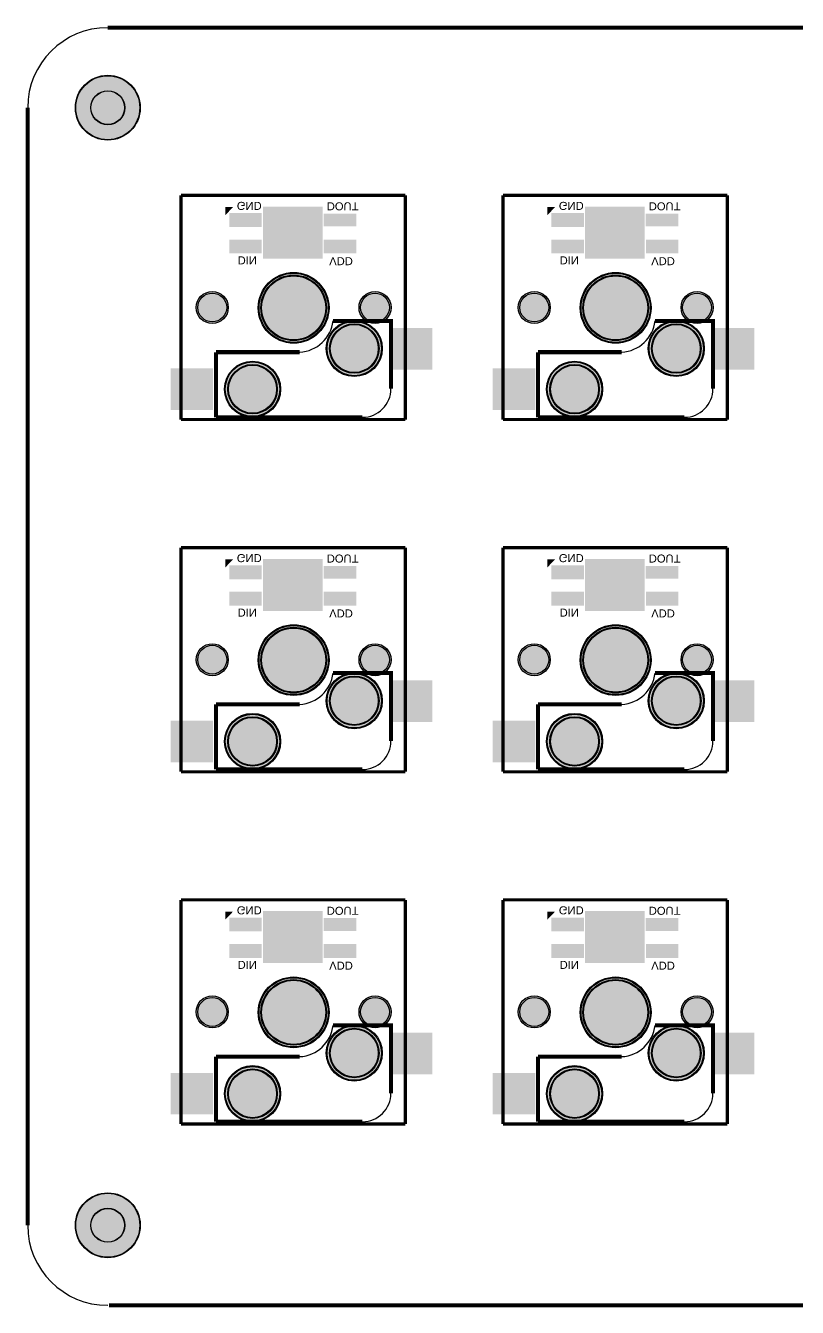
# Model space of a CAD drawing. Header units: millimetres. Extents: x 0 to 108, y -80 to 0.
# Drawn here: x -0.1 to 48, y -79.9 to 0.1 of the extents above; entities that cross this region are included whole.
import ezdxf

# ---------------------------------------------------------------- set-up
doc = ezdxf.new("R2010")
doc.units = ezdxf.units.MM
for name, color, linetype, true_color in [('BoardOutLine', 7, 'Continuous', 0xff00ff), ('BottomLayer', 7, 'Continuous', 0x0000ff), ('BottomPasteMaskLayer', 7, 'Continuous', 0x800000), ('BottomSilkLayer', 7, 'Continuous', 0x66cc33), ('BottomSolderMaskLayer', 7, 'Continuous', 0xaa00ff), ('Document', 7, 'Continuous', 0xffffff), ('Multi-Layer', 7, 'Continuous', 0xc0c0c0), ('TopSolderMaskLayer', 7, 'Continuous', 0x800080)]:
    doc.layers.add(name, color=color, linetype=linetype, true_color=true_color)
doc.styles.get("Standard").update_dxf_attribs({"font": 'arial.ttf'})

msp = doc.modelspace()

# ---------------------------------------------------------------- hatches: boundary and pattern name
at = {"layer": 'BottomLayer'}
for points in [[(14.503, -11.604), (14.503, -12.424), (12.703, -12.424), (12.703, -11.604)], [(20.396, -11.639), (20.396, -12.389), (18.596, -12.389), (18.596, -11.639)], [(34.603, -11.604), (34.603, -12.424), (32.803, -12.424), (32.803, -11.604)], [(40.496, -11.639), (40.496, -12.389), (38.696, -12.389), (38.696, -11.639)], [(14.503, -13.255), (14.503, -14.075), (12.703, -14.075), (12.703, -13.255)], [(20.396, -13.255), (20.396, -14.075), (18.596, -14.075), (18.596, -13.255)], [(34.603, -13.255), (34.603, -14.075), (32.803, -14.075), (32.803, -13.255)], [(40.496, -13.255), (40.496, -14.075), (38.696, -14.075), (38.696, -13.255)], [(22.666, -18.816), (25.216, -18.816), (25.216, -21.315), (22.666, -21.315)], [(42.766, -18.816), (45.316, -18.816), (45.316, -21.315), (42.766, -21.315)], [(8.976, -21.33), (11.526, -21.33), (11.526, -23.83), (8.976, -23.83)], [(29.076, -21.33), (31.626, -21.33), (31.626, -23.83), (29.076, -23.83)], [(14.503, -33.604), (14.503, -34.424), (12.703, -34.424), (12.703, -33.604)], [(34.603, -33.604), (34.603, -34.424), (32.803, -34.424), (32.803, -33.604)], [(20.396, -33.639), (20.396, -34.389), (18.596, -34.389), (18.596, -33.639)], [(40.496, -33.639), (40.496, -34.389), (38.696, -34.389), (38.696, -33.639)], [(14.503, -35.255), (14.503, -36.075), (12.703, -36.075), (12.703, -35.255)], [(20.396, -35.255), (20.396, -36.075), (18.596, -36.075), (18.596, -35.255)], [(34.603, -35.255), (34.603, -36.075), (32.803, -36.075), (32.803, -35.255)], [(40.496, -35.255), (40.496, -36.075), (38.696, -36.075), (38.696, -35.255)], [(22.666, -40.816), (25.216, -40.816), (25.216, -43.315), (22.666, -43.315)], [(42.766, -40.816), (45.316, -40.816), (45.316, -43.315), (42.766, -43.315)], [(8.976, -43.33), (11.526, -43.33), (11.526, -45.83), (8.976, -45.83)], [(29.076, -43.33), (31.626, -43.33), (31.626, -45.83), (29.076, -45.83)], [(14.503, -55.604), (14.503, -56.424), (12.703, -56.424), (12.703, -55.604)], [(20.396, -55.639), (20.396, -56.389), (18.596, -56.389), (18.596, -55.639)], [(34.603, -55.604), (34.603, -56.424), (32.803, -56.424), (32.803, -55.604)], [(40.496, -55.639), (40.496, -56.389), (38.696, -56.389), (38.696, -55.639)], [(14.503, -57.255), (14.503, -58.075), (12.703, -58.075), (12.703, -57.255)], [(20.396, -57.255), (20.396, -58.075), (18.596, -58.075), (18.596, -57.255)], [(34.603, -57.255), (34.603, -58.075), (32.803, -58.075), (32.803, -57.255)], [(40.496, -57.255), (40.496, -58.075), (38.696, -58.075), (38.696, -57.255)], [(22.666, -62.816), (25.216, -62.816), (25.216, -65.315), (22.666, -65.315)], [(42.766, -62.816), (45.316, -62.816), (45.316, -65.315), (42.766, -65.315)], [(8.976, -65.33), (11.526, -65.33), (11.526, -67.83), (8.976, -67.83)], [(29.076, -65.33), (31.626, -65.33), (31.626, -67.83), (29.076, -67.83)]]:
    msp.add_hatch(color=256, dxfattribs=at).paths.add_polyline_path(points)
at = {"layer": 'BottomPasteMaskLayer'}
for points in [[(14.503, -11.604), (14.503, -12.424), (12.703, -12.424), (12.703, -11.604)], [(20.396, -11.639), (20.396, -12.389), (18.596, -12.389), (18.596, -11.639)], [(34.603, -11.604), (34.603, -12.424), (32.803, -12.424), (32.803, -11.604)], [(40.496, -11.639), (40.496, -12.389), (38.696, -12.389), (38.696, -11.639)], [(14.503, -13.255), (14.503, -14.075), (12.703, -14.075), (12.703, -13.255)], [(20.396, -13.255), (20.396, -14.075), (18.596, -14.075), (18.596, -13.255)], [(34.603, -13.255), (34.603, -14.075), (32.803, -14.075), (32.803, -13.255)], [(40.496, -13.255), (40.496, -14.075), (38.696, -14.075), (38.696, -13.255)], [(22.666, -18.816), (25.216, -18.816), (25.216, -21.315), (22.666, -21.315)], [(42.766, -18.816), (45.316, -18.816), (45.316, -21.315), (42.766, -21.315)], [(8.976, -21.33), (11.526, -21.33), (11.526, -23.83), (8.976, -23.83)], [(29.076, -21.33), (31.626, -21.33), (31.626, -23.83), (29.076, -23.83)], [(14.503, -33.604), (14.503, -34.424), (12.703, -34.424), (12.703, -33.604)], [(34.603, -33.604), (34.603, -34.424), (32.803, -34.424), (32.803, -33.604)], [(20.396, -33.639), (20.396, -34.389), (18.596, -34.389), (18.596, -33.639)], [(40.496, -33.639), (40.496, -34.389), (38.696, -34.389), (38.696, -33.639)], [(14.503, -35.255), (14.503, -36.075), (12.703, -36.075), (12.703, -35.255)], [(20.396, -35.255), (20.396, -36.075), (18.596, -36.075), (18.596, -35.255)], [(34.603, -35.255), (34.603, -36.075), (32.803, -36.075), (32.803, -35.255)], [(40.496, -35.255), (40.496, -36.075), (38.696, -36.075), (38.696, -35.255)], [(22.666, -40.816), (25.216, -40.816), (25.216, -43.315), (22.666, -43.315)], [(42.766, -40.816), (45.316, -40.816), (45.316, -43.315), (42.766, -43.315)], [(8.976, -43.33), (11.526, -43.33), (11.526, -45.83), (8.976, -45.83)], [(29.076, -43.33), (31.626, -43.33), (31.626, -45.83), (29.076, -45.83)], [(14.503, -55.604), (14.503, -56.424), (12.703, -56.424), (12.703, -55.604)], [(20.396, -55.639), (20.396, -56.389), (18.596, -56.389), (18.596, -55.639)], [(34.603, -55.604), (34.603, -56.424), (32.803, -56.424), (32.803, -55.604)], [(40.496, -55.639), (40.496, -56.389), (38.696, -56.389), (38.696, -55.639)], [(14.503, -57.255), (14.503, -58.075), (12.703, -58.075), (12.703, -57.255)], [(20.396, -57.255), (20.396, -58.075), (18.596, -58.075), (18.596, -57.255)], [(34.603, -57.255), (34.603, -58.075), (32.803, -58.075), (32.803, -57.255)], [(40.496, -57.255), (40.496, -58.075), (38.696, -58.075), (38.696, -57.255)], [(22.666, -62.816), (25.216, -62.816), (25.216, -65.315), (22.666, -65.315)], [(42.766, -62.816), (45.316, -62.816), (45.316, -65.315), (42.766, -65.315)], [(8.976, -65.33), (11.526, -65.33), (11.526, -67.83), (8.976, -67.83)], [(29.076, -65.33), (31.626, -65.33), (31.626, -67.83), (29.076, -67.83)]]:
    msp.add_hatch(color=256, dxfattribs=at).paths.add_polyline_path(points)
at = {"layer": 'BottomSilkLayer'}
for points in [[(12.331, -11.719), (12.331, -11.211), (12.814, -11.211)], [(32.431, -11.719), (32.431, -11.211), (32.914, -11.211)], [(12.331, -33.719), (12.331, -33.211), (12.814, -33.211)], [(32.431, -33.719), (32.431, -33.211), (32.914, -33.211)], [(12.331, -55.719), (12.331, -55.211), (12.814, -55.211)], [(32.431, -55.719), (32.431, -55.211), (32.914, -55.211)]]:
    msp.add_hatch(color=256, dxfattribs=at).paths.add_polyline_path(points)
at = {"layer": 'BottomSolderMaskLayer'}
for points in [[(2.975, -5, 1), (7.025, -5, 1)], [(14.615, -11.581), (14.615, -12.447), (12.592, -12.447), (12.592, -11.581)], [(20.518, -11.617), (20.518, -12.41), (18.474, -12.41), (18.474, -11.617)], [(34.715, -11.581), (34.715, -12.447), (32.692, -12.447), (32.692, -11.581)], [(40.618, -11.617), (40.618, -12.41), (38.574, -12.41), (38.574, -11.617)], [(14.615, -13.232), (14.615, -14.098), (12.592, -14.098), (12.592, -13.232)], [(20.508, -13.232), (20.508, -14.098), (18.485, -14.098), (18.485, -13.232)], [(34.715, -13.232), (34.715, -14.098), (32.692, -14.098), (32.692, -13.232)], [(40.608, -13.232), (40.608, -14.098), (38.585, -14.098), (38.585, -13.232)], [(14.39, -17.5, 1), (18.81, -17.5, 1)], [(34.49, -17.5, 1), (38.91, -17.5, 1)], [(10.521, -17.475, 1), (12.521, -17.475, 1)], [(20.681, -17.475, 1), (22.681, -17.475, 1)], [(30.621, -17.475, 1), (32.621, -17.475, 1)], [(40.781, -17.475, 1), (42.781, -17.475, 1)], [(18.635, -20.04, 1), (22.136, -20.04, 1)], [(38.734, -20.04, 1), (42.236, -20.04, 1)], [(22.615, -18.765), (25.267, -18.765), (25.267, -21.366), (22.615, -21.366)], [(42.715, -18.765), (45.367, -18.765), (45.367, -21.366), (42.715, -21.366)], [(8.925, -21.28), (11.577, -21.28), (11.577, -23.881), (8.925, -23.881)], [(12.285, -22.58, 1), (15.786, -22.58, 1)], [(29.025, -21.28), (31.677, -21.28), (31.677, -23.881), (29.025, -23.881)], [(32.384, -22.58, 1), (35.886, -22.58, 1)], [(14.615, -33.581), (14.615, -34.447), (12.592, -34.447), (12.592, -33.581)], [(20.518, -33.617), (20.518, -34.41), (18.474, -34.41), (18.474, -33.617)], [(34.715, -33.581), (34.715, -34.447), (32.692, -34.447), (32.692, -33.581)], [(40.618, -33.617), (40.618, -34.41), (38.574, -34.41), (38.574, -33.617)], [(14.615, -35.232), (14.615, -36.098), (12.592, -36.098), (12.592, -35.232)], [(20.508, -35.232), (20.508, -36.098), (18.485, -36.098), (18.485, -35.232)], [(34.715, -35.232), (34.715, -36.098), (32.692, -36.098), (32.692, -35.232)], [(40.608, -35.232), (40.608, -36.098), (38.585, -36.098), (38.585, -35.232)], [(14.39, -39.5, 1), (18.81, -39.5, 1)], [(34.49, -39.5, 1), (38.91, -39.5, 1)], [(10.521, -39.475, 1), (12.521, -39.475, 1)], [(20.681, -39.475, 1), (22.681, -39.475, 1)], [(30.621, -39.475, 1), (32.621, -39.475, 1)], [(40.781, -39.475, 1), (42.781, -39.475, 1)], [(18.635, -42.04, 1), (22.136, -42.04, 1)], [(22.615, -40.765), (25.267, -40.765), (25.267, -43.366), (22.615, -43.366)], [(38.734, -42.04, 1), (42.236, -42.04, 1)], [(42.715, -40.765), (45.367, -40.765), (45.367, -43.366), (42.715, -43.366)], [(12.285, -44.58, 1), (15.786, -44.58, 1)], [(32.384, -44.58, 1), (35.886, -44.58, 1)], [(8.925, -43.28), (11.577, -43.28), (11.577, -45.881), (8.925, -45.881)], [(29.025, -43.28), (31.677, -43.28), (31.677, -45.881), (29.025, -45.881)], [(14.615, -55.581), (14.615, -56.447), (12.592, -56.447), (12.592, -55.581)], [(20.518, -55.617), (20.518, -56.41), (18.474, -56.41), (18.474, -55.617)], [(34.715, -55.581), (34.715, -56.447), (32.692, -56.447), (32.692, -55.581)], [(40.618, -55.617), (40.618, -56.41), (38.574, -56.41), (38.574, -55.617)], [(14.615, -57.232), (14.615, -58.098), (12.592, -58.098), (12.592, -57.232)], [(20.508, -57.232), (20.508, -58.098), (18.485, -58.098), (18.485, -57.232)], [(34.715, -57.232), (34.715, -58.098), (32.692, -58.098), (32.692, -57.232)], [(40.608, -57.232), (40.608, -58.098), (38.585, -58.098), (38.585, -57.232)], [(14.39, -61.5, 1), (18.81, -61.5, 1)], [(34.49, -61.5, 1), (38.91, -61.5, 1)], [(10.521, -61.475, 1), (12.521, -61.475, 1)], [(20.681, -61.475, 1), (22.681, -61.475, 1)], [(30.621, -61.475, 1), (32.621, -61.475, 1)], [(40.781, -61.475, 1), (42.781, -61.475, 1)], [(18.635, -64.04, 1), (22.136, -64.04, 1)], [(38.734, -64.04, 1), (42.236, -64.04, 1)], [(22.615, -62.765), (25.267, -62.765), (25.267, -65.366), (22.615, -65.366)], [(42.715, -62.765), (45.367, -62.765), (45.367, -65.366), (42.715, -65.366)], [(12.285, -66.58, 1), (15.786, -66.58, 1)], [(32.384, -66.58, 1), (35.886, -66.58, 1)], [(8.925, -65.28), (11.577, -65.28), (11.577, -67.881), (8.925, -67.881)], [(29.025, -65.28), (31.677, -65.28), (31.677, -67.881), (29.025, -67.881)], [(2.975, -74.8, 1), (7.025, -74.8, 1)]]:
    msp.add_hatch(color=256, dxfattribs=at).paths.add_polyline_path(points)
at = {"layer": 'Multi-Layer'}
for points in [[(14.696, -11.176), (14.696, -14.427), (18.404, -14.427), (18.404, -11.176)], [(34.796, -11.176), (34.796, -14.427), (38.504, -14.427), (38.504, -11.176)], [(14.441, -17.5, 1), (18.759, -17.5, 1)], [(34.541, -17.5, 1), (38.859, -17.5, 1)], [(10.521, -17.475, 1), (12.521, -17.475, 1)], [(20.681, -17.475, 1), (22.681, -17.475, 1)], [(30.621, -17.475, 1), (32.621, -17.475, 1)], [(40.781, -17.475, 1), (42.781, -17.475, 1)], [(18.685, -20.04, 1), (22.085, -20.04, 1)], [(38.785, -20.04, 1), (42.185, -20.04, 1)], [(12.335, -22.58, 1), (15.735, -22.58, 1)], [(32.435, -22.58, 1), (35.835, -22.58, 1)], [(14.696, -33.176), (14.696, -36.427), (18.404, -36.427), (18.404, -33.176)], [(34.796, -33.176), (34.796, -36.427), (38.504, -36.427), (38.504, -33.176)], [(14.441, -39.5, 1), (18.759, -39.5, 1)], [(34.541, -39.5, 1), (38.859, -39.5, 1)], [(10.521, -39.475, 1), (12.521, -39.475, 1)], [(20.681, -39.475, 1), (22.681, -39.475, 1)], [(30.621, -39.475, 1), (32.621, -39.475, 1)], [(40.781, -39.475, 1), (42.781, -39.475, 1)], [(18.685, -42.04, 1), (22.085, -42.04, 1)], [(38.785, -42.04, 1), (42.185, -42.04, 1)], [(12.335, -44.58, 1), (15.735, -44.58, 1)], [(32.435, -44.58, 1), (35.835, -44.58, 1)], [(14.696, -55.176), (14.696, -58.427), (18.404, -58.427), (18.404, -55.176)], [(34.796, -55.176), (34.796, -58.427), (38.504, -58.427), (38.504, -55.176)], [(14.441, -61.5, 1), (18.759, -61.5, 1)], [(34.541, -61.5, 1), (38.859, -61.5, 1)], [(10.521, -61.475, 1), (12.521, -61.475, 1)], [(20.681, -61.475, 1), (22.681, -61.475, 1)], [(30.621, -61.475, 1), (32.621, -61.475, 1)], [(40.781, -61.475, 1), (42.781, -61.475, 1)], [(18.685, -64.04, 1), (22.085, -64.04, 1)], [(38.785, -64.04, 1), (42.185, -64.04, 1)], [(12.335, -66.58, 1), (15.735, -66.58, 1)], [(32.435, -66.58, 1), (35.835, -66.58, 1)]]:
    msp.add_hatch(color=256, dxfattribs=at).paths.add_polyline_path(points)
at = {"layer": 'TopSolderMaskLayer'}
for points in [[(2.975, -5, 1), (7.025, -5, 1)], [(14.39, -17.5, 1), (18.81, -17.5, 1)], [(34.49, -17.5, 1), (38.91, -17.5, 1)], [(10.521, -17.475, 1), (12.521, -17.475, 1)], [(20.681, -17.475, 1), (22.681, -17.475, 1)], [(30.621, -17.475, 1), (32.621, -17.475, 1)], [(40.781, -17.475, 1), (42.781, -17.475, 1)], [(18.635, -20.04, 1), (22.136, -20.04, 1)], [(38.734, -20.04, 1), (42.236, -20.04, 1)], [(12.285, -22.58, 1), (15.786, -22.58, 1)], [(32.384, -22.58, 1), (35.886, -22.58, 1)], [(14.39, -39.5, 1), (18.81, -39.5, 1)], [(34.49, -39.5, 1), (38.91, -39.5, 1)], [(10.521, -39.475, 1), (12.521, -39.475, 1)], [(20.681, -39.475, 1), (22.681, -39.475, 1)], [(30.621, -39.475, 1), (32.621, -39.475, 1)], [(40.781, -39.475, 1), (42.781, -39.475, 1)], [(18.635, -42.04, 1), (22.136, -42.04, 1)], [(38.734, -42.04, 1), (42.236, -42.04, 1)], [(12.285, -44.58, 1), (15.786, -44.58, 1)], [(32.384, -44.58, 1), (35.886, -44.58, 1)], [(14.39, -61.5, 1), (18.81, -61.5, 1)], [(34.49, -61.5, 1), (38.91, -61.5, 1)], [(10.521, -61.475, 1), (12.521, -61.475, 1)], [(20.681, -61.475, 1), (22.681, -61.475, 1)], [(30.621, -61.475, 1), (32.621, -61.475, 1)], [(40.781, -61.475, 1), (42.781, -61.475, 1)], [(18.635, -64.04, 1), (22.136, -64.04, 1)], [(38.734, -64.04, 1), (42.236, -64.04, 1)], [(12.285, -66.58, 1), (15.786, -66.58, 1)], [(32.384, -66.58, 1), (35.886, -66.58, 1)], [(2.975, -74.8, 1), (7.025, -74.8, 1)]]:
    msp.add_hatch(color=256, dxfattribs=at).paths.add_polyline_path(points)

# ---------------------------------------------------------------- linework, layer by layer
at = {"layer": 'BoardOutLine', "const_width": 0.254}
for points in [[(5, 0), (102.997, 0)], [(0, -74), (0, -5)], [(0, -74), (0, -74.8)], [(102.997, -79.8), (5.08, -79.8)]]:
    msp.add_lwpolyline(points, dxfattribs=at)
at = {"layer": 'BoardOutLine'}
for centre, start, end in [((5, -5), 90, 180), ((5, -74.8), 180, 270)]:
    msp.add_arc(centre, 5, start, end, dxfattribs=at)
at = {"layer": 'BottomSilkLayer', "const_width": 0.254}
for points in [[(19.065, -18.313), (22.671, -18.313), (22.671, -22.555)], [(39.165, -18.313), (42.771, -18.313), (42.771, -22.555)], [(11.749, -20.269), (11.749, -24.333)], [(11.749, -20.269), (16.982, -20.269)], [(31.849, -20.269), (31.849, -24.333)], [(31.849, -20.269), (37.082, -20.269)], [(20.893, -24.333), (11.749, -24.333)], [(40.993, -24.333), (31.849, -24.333)], [(19.065, -40.313), (22.671, -40.313), (22.671, -44.555)], [(39.165, -40.313), (42.771, -40.313), (42.771, -44.555)], [(11.749, -42.269), (11.749, -46.333)], [(11.749, -42.269), (16.982, -42.269)], [(31.849, -42.269), (31.849, -46.333)], [(31.849, -42.269), (37.082, -42.269)], [(20.893, -46.333), (11.749, -46.333)], [(40.993, -46.333), (31.849, -46.333)], [(19.065, -62.313), (22.671, -62.313), (22.671, -66.555)], [(39.165, -62.313), (42.771, -62.313), (42.771, -66.555)], [(11.749, -64.269), (11.749, -68.333)], [(11.749, -64.269), (16.982, -64.269)], [(31.849, -64.269), (31.849, -68.333)], [(31.849, -64.269), (37.082, -64.269)], [(20.893, -68.333), (11.749, -68.333)], [(40.993, -68.333), (31.849, -68.333)]]:
    msp.add_lwpolyline(points, dxfattribs=at)
at = {"layer": 'BottomSilkLayer'}
for centre, radius, start, end in [((16.861, -18.053), 2.219, 273.12162, 353.27606), ((36.961, -18.053), 2.219, 273.12162, 353.27606), ((20.902, -22.563), 1.769, 270, 0.27868), ((41.002, -22.563), 1.769, 270, 0.27868), ((16.861, -40.053), 2.219, 273.12162, 353.27606), ((36.961, -40.053), 2.219, 273.12162, 353.27606), ((20.902, -44.563), 1.769, 270, 0.27868), ((41.002, -44.563), 1.769, 270, 0.27868), ((16.861, -62.053), 2.219, 273.12162, 353.27606), ((36.961, -62.053), 2.219, 273.12162, 353.27606), ((20.902, -66.563), 1.769, 270, 0.27868), ((41.002, -66.563), 1.769, 270, 0.27868)]:
    msp.add_arc(centre, radius, start, end, dxfattribs=at)
at = {"layer": 'BottomSolderMaskLayer'}
for centre, radius in [((5, -5), 2.025), ((5, -5), 1.063), ((16.6, -17.5), 2.21), ((16.6, -17.5), 2.047), ((36.7, -17.5), 2.21), ((36.7, -17.5), 2.047), ((11.521, -17.475), 1), ((11.521, -17.475), 0.9), ((21.681, -17.475), 1), ((21.681, -17.475), 0.9), ((31.621, -17.475), 1), ((31.621, -17.475), 0.9), ((41.781, -17.475), 1), ((41.781, -17.475), 0.9), ((20.385, -20.04), 1.751), ((40.485, -20.04), 1.751), ((20.385, -20.04), 1.545), ((40.485, -20.04), 1.545), ((14.035, -22.58), 1.751), ((14.035, -22.58), 1.545), ((34.135, -22.58), 1.751), ((34.135, -22.58), 1.545), ((16.6, -39.5), 2.21), ((16.6, -39.5), 2.047), ((36.7, -39.5), 2.21), ((36.7, -39.5), 2.047), ((11.521, -39.475), 1), ((11.521, -39.475), 0.9), ((21.681, -39.475), 1), ((21.681, -39.475), 0.9), ((31.621, -39.475), 1), ((31.621, -39.475), 0.9), ((41.781, -39.475), 1), ((41.781, -39.475), 0.9), ((20.385, -42.04), 1.751), ((20.385, -42.04), 1.545), ((40.485, -42.04), 1.751), ((40.485, -42.04), 1.545), ((14.035, -44.58), 1.751), ((14.035, -44.58), 1.545), ((34.135, -44.58), 1.751), ((34.135, -44.58), 1.545), ((16.6, -61.5), 2.21), ((16.6, -61.5), 2.047), ((36.7, -61.5), 2.21), ((36.7, -61.5), 2.047), ((11.521, -61.475), 1), ((11.521, -61.475), 0.9), ((21.681, -61.475), 1), ((21.681, -61.475), 0.9), ((31.621, -61.475), 1), ((31.621, -61.475), 0.9), ((41.781, -61.475), 1), ((41.781, -61.475), 0.9), ((20.385, -64.04), 1.751), ((40.485, -64.04), 1.751), ((20.385, -64.04), 1.545), ((40.485, -64.04), 1.545), ((14.035, -66.58), 1.751), ((34.135, -66.58), 1.751), ((14.035, -66.58), 1.545), ((34.135, -66.58), 1.545), ((5, -74.8), 2.025), ((5, -74.8), 1.063)]:
    msp.add_circle(centre, radius, dxfattribs=at)
at = {"layer": 'Document', "const_width": 0.2}
for points in [[(19.675, -10.475), (9.575, -10.475)], [(9.575, -10.475), (9.575, -24.475)], [(23.576, -10.475), (19.575, -10.475)], [(23.576, -24.475), (23.576, -10.475)], [(39.775, -10.475), (29.675, -10.475)], [(29.675, -10.475), (29.675, -24.475)], [(43.676, -10.475), (39.675, -10.475)], [(43.676, -24.475), (43.676, -10.475)], [(9.575, -24.475), (23.576, -24.475)], [(29.675, -24.475), (43.676, -24.475)], [(19.675, -32.475), (9.575, -32.475)], [(9.575, -32.475), (9.575, -46.475)], [(23.576, -32.475), (19.575, -32.475)], [(23.576, -46.475), (23.576, -32.475)], [(39.775, -32.475), (29.675, -32.475)], [(29.675, -32.475), (29.675, -46.475)], [(43.676, -32.475), (39.675, -32.475)], [(43.676, -46.475), (43.676, -32.475)], [(9.575, -46.475), (23.576, -46.475)], [(29.675, -46.475), (43.676, -46.475)], [(19.675, -54.475), (9.575, -54.475)], [(9.575, -54.475), (9.575, -68.475)], [(23.576, -54.475), (19.575, -54.475)], [(23.576, -68.475), (23.576, -54.475)], [(39.775, -54.475), (29.675, -54.475)], [(29.675, -54.475), (29.675, -68.475)], [(43.676, -54.475), (39.675, -54.475)], [(43.676, -68.475), (43.676, -54.475)], [(9.575, -68.475), (23.576, -68.475)], [(29.675, -68.475), (43.676, -68.475)]]:
    msp.add_lwpolyline(points, dxfattribs=at)
at = {"layer": 'Multi-Layer'}
for centre, radius in [((5, -5), 2), ((5, -5), 1.05), ((16.6, -17.5), 2.159), ((16.6, -17.5), 2), ((36.7, -17.5), 2.159), ((36.7, -17.5), 2), ((11.521, -17.475), 1), ((11.521, -17.475), 0.9), ((21.681, -17.475), 1), ((21.681, -17.475), 0.9), ((31.621, -17.475), 1), ((31.621, -17.475), 0.9), ((41.781, -17.475), 1), ((41.781, -17.475), 0.9), ((20.385, -20.04), 1.7), ((40.485, -20.04), 1.7), ((20.385, -20.04), 1.5), ((40.485, -20.04), 1.5), ((14.035, -22.58), 1.7), ((14.035, -22.58), 1.5), ((34.135, -22.58), 1.7), ((34.135, -22.58), 1.5), ((16.6, -39.5), 2.159), ((16.6, -39.5), 2), ((36.7, -39.5), 2.159), ((36.7, -39.5), 2), ((11.521, -39.475), 1), ((11.521, -39.475), 0.9), ((21.681, -39.475), 1), ((21.681, -39.475), 0.9), ((31.621, -39.475), 1), ((31.621, -39.475), 0.9), ((41.781, -39.475), 1), ((41.781, -39.475), 0.9), ((20.385, -42.04), 1.7), ((20.385, -42.04), 1.5), ((40.485, -42.04), 1.7), ((40.485, -42.04), 1.5), ((14.035, -44.58), 1.7), ((14.035, -44.58), 1.5), ((34.135, -44.58), 1.7), ((34.135, -44.58), 1.5), ((16.6, -61.5), 2.159), ((16.6, -61.5), 2), ((36.7, -61.5), 2.159), ((36.7, -61.5), 2), ((11.521, -61.475), 1), ((11.521, -61.475), 0.9), ((21.681, -61.475), 1), ((21.681, -61.475), 0.9), ((31.621, -61.475), 1), ((31.621, -61.475), 0.9), ((41.781, -61.475), 1), ((41.781, -61.475), 0.9), ((20.385, -64.04), 1.7), ((40.485, -64.04), 1.7), ((20.385, -64.04), 1.5), ((40.485, -64.04), 1.5), ((14.035, -66.58), 1.7), ((14.035, -66.58), 1.5), ((34.135, -66.58), 1.7), ((34.135, -66.58), 1.5), ((5, -74.8), 2), ((5, -74.8), 1.05)]:
    msp.add_circle(centre, radius, dxfattribs=at)
at = {"layer": 'TopSolderMaskLayer'}
for centre, radius in [((5, -5), 2.025), ((5, -5), 1.063), ((16.6, -17.5), 2.21), ((16.6, -17.5), 2.047), ((36.7, -17.5), 2.21), ((36.7, -17.5), 2.047), ((11.521, -17.475), 1), ((11.521, -17.475), 0.9), ((21.681, -17.475), 1), ((21.681, -17.475), 0.9), ((31.621, -17.475), 1), ((31.621, -17.475), 0.9), ((41.781, -17.475), 1), ((41.781, -17.475), 0.9), ((20.385, -20.04), 1.751), ((40.485, -20.04), 1.751), ((20.385, -20.04), 1.545), ((40.485, -20.04), 1.545), ((14.035, -22.58), 1.751), ((14.035, -22.58), 1.545), ((34.135, -22.58), 1.751), ((34.135, -22.58), 1.545), ((16.6, -39.5), 2.21), ((16.6, -39.5), 2.047), ((36.7, -39.5), 2.21), ((36.7, -39.5), 2.047), ((11.521, -39.475), 1), ((11.521, -39.475), 0.9), ((21.681, -39.475), 1), ((21.681, -39.475), 0.9), ((31.621, -39.475), 1), ((31.621, -39.475), 0.9), ((41.781, -39.475), 1), ((41.781, -39.475), 0.9), ((20.385, -42.04), 1.751), ((20.385, -42.04), 1.545), ((40.485, -42.04), 1.751), ((40.485, -42.04), 1.545), ((14.035, -44.58), 1.751), ((14.035, -44.58), 1.545), ((34.135, -44.58), 1.751), ((34.135, -44.58), 1.545), ((16.6, -61.5), 2.21), ((16.6, -61.5), 2.047), ((36.7, -61.5), 2.21), ((36.7, -61.5), 2.047), ((11.521, -61.475), 1), ((11.521, -61.475), 0.9), ((21.681, -61.475), 1), ((21.681, -61.475), 0.9), ((31.621, -61.475), 1), ((31.621, -61.475), 0.9), ((41.781, -61.475), 1), ((41.781, -61.475), 0.9), ((20.385, -64.04), 1.751), ((40.485, -64.04), 1.751), ((20.385, -64.04), 1.545), ((40.485, -64.04), 1.545), ((14.035, -66.58), 1.751), ((34.135, -66.58), 1.751), ((14.035, -66.58), 1.545), ((34.135, -66.58), 1.545), ((5, -74.8), 2.025), ((5, -74.8), 1.063)]:
    msp.add_circle(centre, radius, dxfattribs=at)

# ---------------------------------------------------------------- texts
at = {"layer": 'BottomSilkLayer', "text_generation_flag": 2}
for s, p in [('GND', (13.055, -10.881)), ('DOUT', (18.669, -10.907)), ('GND', (33.155, -10.881)), ('DOUT', (38.769, -10.907)), ('DIN', (13.106, -14.285)), ('VDD', (18.821, -14.336)), ('DIN', (33.206, -14.285)), ('VDD', (38.921, -14.336)), ('GND', (13.055, -32.881)), ('DOUT', (18.669, -32.907)), ('GND', (33.155, -32.881)), ('DOUT', (38.769, -32.907)), ('DIN', (13.106, -36.285)), ('VDD', (18.821, -36.336)), ('DIN', (33.206, -36.285)), ('VDD', (38.921, -36.336)), ('GND', (13.055, -54.881)), ('DOUT', (18.669, -54.907)), ('GND', (33.155, -54.881)), ('DOUT', (38.769, -54.907)), ('DIN', (13.106, -58.285)), ('VDD', (18.821, -58.336)), ('DIN', (33.206, -58.285)), ('VDD', (38.921, -58.336))]:
    msp.add_text(s, height=0.5, rotation=180, dxfattribs=at).set_placement(p)

doc.saveas('drawing.dxf')
